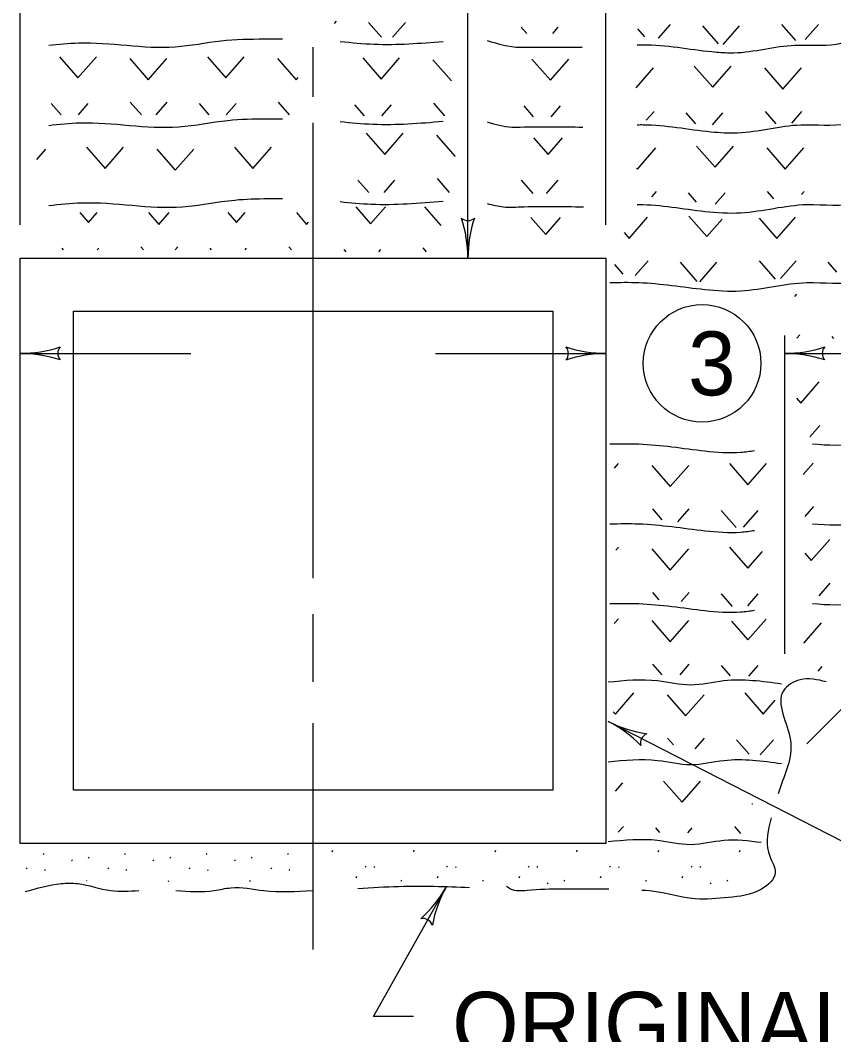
# Model space of a CAD drawing. Extents: x 1007 to 1035.5, y 1000.5 to 1021.5.
# Drawn here: x 1010.833 to 1013.38, y 1014.78 to 1017.957 of the extents above; entities that cross this region are included whole.
import ezdxf

# ---------------------------------------------------------------- set-up
doc = ezdxf.new("R2010")
doc.units = 0
doc.layers.add('Level 1', color=7, linetype='Continuous')
doc.layers.add('Level 5', color=7, linetype='Continuous')

msp = doc.modelspace()

# ---------------------------------------------------------------- linework, layer by layer
at = {"layer": 'Level 1'}
for p, q in [((1010.8333, 1017.3167), (1010.8333, 1019.9196)), ((1012.6667, 1017.3167), (1012.6667, 1019.9423)), ((1012.2348, 1017.2125), (1012.2348, 1018.1178)), ((1011.75, 1017.7178), (1011.75, 1017.8731)), ((1011.75, 1016.2095), (1011.75, 1017.6358)), ((1010.8333, 1017.2125), (1012.6667, 1017.2125)), ((1010.8333, 1015.3792), (1010.8333, 1017.2125)), ((1012.6667, 1017.2125), (1012.6667, 1015.3792)), ((1011, 1017.0458), (1012.5, 1017.0458)), ((1011, 1015.5458), (1011, 1017.0458)), ((1012.5, 1017.0458), (1012.5, 1015.5458)), ((1013.2267, 1015.973), (1013.2267, 1016.97)), ((1010.8333, 1016.9138), (1011.3673, 1016.9138)), ((1012.1327, 1016.9138), (1012.6667, 1016.9138)), ((1013.2267, 1016.9138), (1013.6889, 1016.9138)), ((1011.75, 1015.8858), (1011.75, 1016.0973)), ((1013.2953, 1015.6913), (1013.4721, 1015.8681)), ((1011.75, 1015.0467), (1011.75, 1015.7563)), ((1013.5919, 1015.2903), (1012.6739, 1015.7613)), ((1012.5, 1015.5458), (1011, 1015.5458)), ((1012.6667, 1015.3792), (1010.8333, 1015.3792)), ((1011.9396, 1014.8368), (1012.1665, 1015.2427)), ((1012.0646, 1014.8368), (1011.9396, 1014.8368))]:
    msp.add_line(p, q, dxfattribs=at)
msp.add_circle((1012.9678, 1016.8828), 0.184, dxfattribs=at)
for centre, radius, start, end in [((1012.2348, 1017.3612), 0.0313, 228.7746, 310.8913), ((1011.8438, 1017.2125), 0.3909, 0, 18.6688), ((1012.6257, 1017.2125), 0.3909, 161.3472, 179.9939), ((1011.8438, 1017.2125), 0.3909, 359.9878, 0), ((1010.8333, 1017.3048), 0.3909, 270, 288.6688), ((1010.982, 1016.9138), 0.0313, 138.7746, 220.8913), ((1012.518, 1016.9139), 0.0313, 318.7746, 40.8913), ((1012.6667, 1017.3048), 0.3909, 251.3472, 269.9939), ((1013.2267, 1017.3048), 0.3909, 270, 288.6688), ((1013.3753, 1016.9138), 0.0313, 138.7746, 220.8913), ((1010.8333, 1017.3048), 0.3909, 269.9878, 270), ((1010.8333, 1016.5229), 0.3909, 71.3472, 89.9939), ((1012.6667, 1016.5229), 0.3909, 90, 108.6688), ((1012.6667, 1016.5229), 0.3909, 89.9878, 90), ((1013.2267, 1017.3048), 0.3909, 269.9878, 270), ((1013.2267, 1016.5229), 0.3909, 71.3472, 89.9939), ((1012.8524, 1016.1092), 0.3909, 242.8267, 242.8389), ((1012.8524, 1016.1092), 0.3909, 242.8389, 261.5077), ((1012.4955, 1015.4135), 0.3909, 44.1861, 62.8328), ((1012.8062, 1015.6934), 0.0313, 111.6135, 193.7302), ((1011.8253, 1015.4334), 0.3909, 312.141, 330.7877), ((1012.5077, 1015.0519), 0.3909, 150.7938, 169.4626), ((1012.5077, 1015.0519), 0.3909, 150.7816, 150.7938), ((1012.0939, 1015.1129), 0.0313, 19.5684, 101.6851)]:
    msp.add_arc(centre, radius, start, end, dxfattribs=at)
for points in [[(1015.9973, 1017.8792), (1015.9968, 1017.8792), (1015.7801, 1017.8973), (1015.5956, 1017.8901), (1015.5391, 1017.8783), (1015.3433, 1017.8837), (1015.1277, 1017.8792), (1014.8859, 1017.8792), (1014.8341, 1017.8705), (1014.5358, 1017.8705), (1014.241, 1017.8463), (1013.9213, 1017.8722), (1013.7558, 1017.8584), (1013.6414, 1017.887), (1013.4668, 1017.9016), (1013.3877, 1017.8818), (1013.2583, 1017.8783), (1013.0675, 1017.8544), (1013.0124, 1017.8566), (1012.7957, 1017.8792), (1012.7649, 1017.8792)], [(1010.9222, 1017.8788), (1011.0153, 1017.8865), (1011.3182, 1017.8741), (1011.4616, 1017.893), (1011.5979, 1017.8987), (1011.6538, 1017.8987)], [(1011.835, 1017.8908), (1011.9416, 1017.8823), (1012.1571, 1017.8912)], [(1012.2952, 1017.8941), (1012.3978, 1017.8728), (1012.398, 1017.8728), (1012.5928, 1017.8728)], [(1010.9222, 1017.6279), (1011.0205, 1017.6361), (1011.3295, 1017.6234), (1011.4832, 1017.6437), (1011.6031, 1017.6487), (1011.6538, 1017.6487)], [(1011.835, 1017.6399), (1011.9368, 1017.6318), (1012.1571, 1017.6409)], [(1012.2952, 1017.6388), (1012.372, 1017.6228), (1012.398, 1017.6228), (1012.5945, 1017.6228)], [(1015.9973, 1017.6292), (1015.9864, 1017.6292), (1015.7745, 1017.6468), (1015.6262, 1017.6411), (1015.5481, 1017.6248), (1015.5255, 1017.6286), (1015.3424, 1017.6336), (1015.1111, 1017.6288), (1015.0828, 1017.624), (1015.0517, 1017.6292), (1014.9067, 1017.6292), (1014.8548, 1017.6205), (1014.546, 1017.6205), (1014.2411, 1017.5955), (1013.9217, 1017.6213), (1013.7458, 1017.6068), (1013.7352, 1017.6058), (1013.6004, 1017.6395), (1013.4872, 1017.649), (1013.4218, 1017.6327), (1013.2773, 1017.6288), (1013.0783, 1017.6038), (1012.9947, 1017.6071), (1012.7827, 1017.6292), (1012.7649, 1017.6292)], [(1010.9222, 1017.377), (1011.0258, 1017.3857), (1011.3408, 1017.3728), (1011.5048, 1017.3943), (1011.6083, 1017.3987), (1011.6538, 1017.3987)], [(1011.835, 1017.3892), (1011.932, 1017.3814), (1012.1571, 1017.3908)], [(1012.2952, 1017.3833), (1012.3463, 1017.3728), (1012.398, 1017.3728), (1012.5962, 1017.3728)], [(1015.9973, 1017.3792), (1015.976, 1017.3792), (1015.7689, 1017.3964), (1015.6567, 1017.3921), (1015.5531, 1017.3705), (1015.5013, 1017.3792), (1015.3417, 1017.3835), (1015.1345, 1017.3792), (1015.0828, 1017.3705), (1015.0309, 1017.3792), (1014.9274, 1017.3792), (1014.8756, 1017.3705), (1014.5563, 1017.3705), (1014.2413, 1017.3447), (1013.9219, 1017.3705), (1013.7665, 1017.3576), (1013.7148, 1017.3533), (1013.5594, 1017.3921), (1013.5076, 1017.3964), (1013.4558, 1017.3835), (1013.2962, 1017.3792), (1013.089, 1017.3533), (1012.9768, 1017.3576), (1012.7697, 1017.3792), (1012.7649, 1017.3792)], [(1015.9973, 1017.1348), (1015.9758, 1017.1348), (1015.7688, 1017.152), (1015.6565, 1017.1477), (1015.5529, 1017.1261), (1015.5012, 1017.1348), (1015.3415, 1017.1391), (1015.1343, 1017.1348), (1015.0826, 1017.1261), (1015.0308, 1017.1348), (1014.9273, 1017.1348), (1014.8754, 1017.1261), (1014.5561, 1017.1261), (1014.2411, 1017.1003), (1013.9218, 1017.1261), (1013.7663, 1017.1132), (1013.7146, 1017.1088), (1013.5593, 1017.1477), (1013.5074, 1017.152), (1013.4557, 1017.1391), (1013.296, 1017.1348), (1013.0888, 1017.1088), (1012.9767, 1017.1132), (1012.7695, 1017.1348), (1012.6789, 1017.1348)], [(1015.9973, 1016.6292), (1015.976, 1016.6292), (1015.7689, 1016.6464), (1015.6567, 1016.6421), (1015.5531, 1016.6205), (1015.5013, 1016.6292), (1015.3417, 1016.6335), (1015.1345, 1016.6292), (1015.0828, 1016.6205), (1015.0309, 1016.6292), (1014.9274, 1016.6292), (1014.8756, 1016.6205), (1014.5563, 1016.6205), (1014.2413, 1016.5947), (1013.9219, 1016.6205), (1013.7665, 1016.6076), (1013.7148, 1016.6033), (1013.5594, 1016.6421), (1013.5076, 1016.6464), (1013.4558, 1016.6335), (1013.3135, 1016.6296)], [(1013.1323, 1016.6086), (1013.089, 1016.6033), (1012.9768, 1016.6076), (1012.7697, 1016.6292), (1012.6791, 1016.6292)], [(1015.9973, 1016.3792), (1015.976, 1016.3792), (1015.7689, 1016.3964), (1015.6567, 1016.3921), (1015.5531, 1016.3705), (1015.5013, 1016.3792), (1015.3417, 1016.3835), (1015.1345, 1016.3792), (1015.0828, 1016.3705), (1015.0309, 1016.3792), (1014.9274, 1016.3792), (1014.8756, 1016.3705), (1014.5563, 1016.3705), (1014.2413, 1016.3447), (1013.9219, 1016.3705), (1013.7665, 1016.3576), (1013.7148, 1016.3533), (1013.5594, 1016.3921), (1013.5076, 1016.3964), (1013.4558, 1016.3835), (1013.3135, 1016.3796)], [(1013.1323, 1016.3586), (1013.089, 1016.3533), (1012.9768, 1016.3576), (1012.7697, 1016.3792), (1012.6791, 1016.3792)], [(1015.9973, 1016.1292), (1015.976, 1016.1292), (1015.7689, 1016.1464), (1015.6567, 1016.1421), (1015.5531, 1016.1205), (1015.5013, 1016.1292), (1015.3417, 1016.1335), (1015.1345, 1016.1292), (1015.0828, 1016.1205), (1015.0309, 1016.1292), (1014.9274, 1016.1292), (1014.8756, 1016.1205), (1014.5563, 1016.1205), (1014.2413, 1016.0947), (1013.9219, 1016.1205), (1013.7665, 1016.1076), (1013.7148, 1016.1033), (1013.5594, 1016.1421), (1013.5076, 1016.1464), (1013.4558, 1016.1335), (1013.3135, 1016.1296)], [(1013.1323, 1016.1086), (1013.089, 1016.1033), (1012.9768, 1016.1076), (1012.7697, 1016.1292), (1012.6791, 1016.1292)], [(1012.6733, 1015.8849), (1012.8287, 1015.8893), (1012.9323, 1015.8763), (1013.0358, 1015.8893), (1013.2167, 1015.8792)], [(1013.3565, 1015.8851), (1013.2744, 1015.8919), (1013.2226, 1015.8574), (1013.2442, 1015.702), (1013.2097, 1015.5467), (1013.2056, 1015.5343)], [(1012.6733, 1015.6349), (1012.8287, 1015.6393), (1012.9323, 1015.6263), (1013.0358, 1015.6393), (1013.2167, 1015.6292)], [(1013.1837, 1015.4598), (1013.1795, 1015.4431), (1013.1795, 1015.3395), (1013.1968, 1015.2878), (1013.1536, 1015.2359), (1013.05, 1015.2101), (1012.9464, 1015.2058), (1012.7911, 1015.2317), (1012.7788, 1015.2322)], [(1012.6733, 1015.3849), (1012.8287, 1015.3893), (1012.9323, 1015.3763), (1013.0358, 1015.3893), (1013.1531, 1015.3828)], [(1010.8485, 1015.2282), (1010.9614, 1015.2533), (1011.0133, 1015.2533), (1011.1168, 1015.2317), (1011.204, 1015.2317)], [(1011.3205, 1015.2317), (1011.4404, 1015.2317), (1011.4923, 1015.2403), (1011.5958, 1015.2317), (1011.7478, 1015.2317)], [(1011.8905, 1015.2383), (1012.0188, 1015.2447), (1012.2398, 1015.2417)], [(1012.6756, 1015.2359), (1012.6358, 1015.2359), (1012.4199, 1015.2317), (1012.3682, 1015.2359), (1012.3553, 1015.2446)]]:
    msp.add_spline(points, degree=3, dxfattribs=at)
at = {"layer": 'Level 5'}
for p, q in [((1011.8168, 1017.947), (1011.8237, 1017.9549)), ((1011.9237, 1017.9503), (1011.9642, 1017.9038)), ((1011.9988, 1017.9038), (1012.0393, 1017.9503)), ((1012.8312, 1017.9011), (1012.8688, 1017.9442)), ((1013.2163, 1017.9442), (1013.2599, 1017.8941)), ((1013.2905, 1017.8968), (1013.3318, 1017.9442)), ((1012.4019, 1017.9355), (1012.4191, 1017.9158)), ((1012.5003, 1017.9158), (1012.5175, 1017.9355)), ((1012.7654, 1017.9302), (1012.7872, 1017.9053)), ((1012.9688, 1017.9395), (1013.0178, 1017.8833)), ((1013.0342, 1017.8817), (1013.0844, 1017.9395)), ((1010.956, 1017.8428), (1011.0139, 1017.7765)), ((1011.0139, 1017.7765), (1011.0717, 1017.8428)), ((1011.1759, 1017.8371), (1011.2338, 1017.7708)), ((1011.2338, 1017.7708), (1011.2916, 1017.8371)), ((1011.419, 1017.8428), (1011.4769, 1017.7765)), ((1011.4769, 1017.7765), (1011.5347, 1017.8428)), ((1011.6389, 1017.8371), (1011.6968, 1017.7708)), ((1011.9053, 1017.8392), (1011.9632, 1017.7728)), ((1011.9632, 1017.7728), (1012.0209, 1017.8392)), ((1012.1252, 1017.8334), (1012.183, 1017.7672)), ((1012.4351, 1017.8355), (1012.493, 1017.7692)), ((1012.493, 1017.7692), (1012.5508, 1017.8355)), ((1012.7609, 1017.7452), (1012.8157, 1017.8078)), ((1012.9431, 1017.8136), (1013.001, 1017.7473)), ((1013.001, 1017.7473), (1013.0588, 1017.8136)), ((1013.163, 1017.8078), (1013.2208, 1017.7416)), ((1013.2208, 1017.7416), (1013.2787, 1017.8078)), ((1011.6968, 1017.7708), (1011.7029, 1017.7779)), ((1010.9303, 1017.6962), (1010.961, 1017.6608)), ((1011.0151, 1017.6608), (1011.0458, 1017.6962)), ((1011.1777, 1017.7008), (1011.2125, 1017.6608)), ((1011.2583, 1017.6608), (1011.2933, 1017.7008)), ((1011.3933, 1017.6962), (1011.424, 1017.6608)), ((1011.4781, 1017.6608), (1011.5088, 1017.6962)), ((1011.6407, 1017.7008), (1011.6755, 1017.6608)), ((1011.8795, 1017.6925), (1011.9097, 1017.6578)), ((1011.9649, 1017.6578), (1011.9951, 1017.6925)), ((1012.1269, 1017.6972), (1012.1612, 1017.6578)), ((1012.4093, 1017.6888), (1012.4389, 1017.6548)), ((1012.4953, 1017.6548), (1012.5249, 1017.6888)), ((1012.7932, 1017.6439), (1012.8173, 1017.6716)), ((1012.9173, 1017.6669), (1012.9467, 1017.6333)), ((1013.0003, 1017.6295), (1013.0329, 1017.6669)), ((1013.1648, 1017.6716), (1013.1982, 1017.6333)), ((1013.2484, 1017.635), (1013.2803, 1017.6716)), ((1011.9163, 1017.6035), (1011.9742, 1017.5372)), ((1011.9742, 1017.5372), (1012.0319, 1017.6035)), ((1012.1362, 1017.5978), (1012.194, 1017.5315)), ((1012.4405, 1017.5888), (1012.4856, 1017.5372)), ((1012.4856, 1017.5372), (1012.5306, 1017.5888)), ((1012.9503, 1017.5632), (1013.0083, 1017.4968)), ((1013.0083, 1017.4968), (1013.066, 1017.5632)), ((1010.8849, 1017.5212), (1010.9132, 1017.5535)), ((1011.0406, 1017.5593), (1011.0985, 1017.4929)), ((1011.0985, 1017.4929), (1011.1563, 1017.5593)), ((1011.2605, 1017.5535), (1011.3183, 1017.4873)), ((1011.3183, 1017.4873), (1011.3762, 1017.5535)), ((1011.5036, 1017.5593), (1011.5615, 1017.4929)), ((1011.5615, 1017.4929), (1011.6193, 1017.5593)), ((1012.194, 1017.5315), (1012.1943, 1017.5319)), ((1012.7651, 1017.4912), (1012.8229, 1017.5574)), ((1013.1703, 1017.5574), (1013.2281, 1017.4912)), ((1013.2281, 1017.4912), (1013.2859, 1017.5574)), ((1012.7627, 1017.4939), (1012.7651, 1017.4912)), ((1011.8905, 1017.4568), (1011.9244, 1017.4179)), ((1011.9723, 1017.4179), (1012.0061, 1017.4568)), ((1012.1379, 1017.4615), (1012.1759, 1017.4179)), ((1012.4019, 1017.4568), (1012.4384, 1017.4149)), ((1012.4811, 1017.4149), (1012.5175, 1017.4568)), ((1012.81, 1017.4045), (1012.8246, 1017.4212)), ((1012.9246, 1017.4165), (1012.9495, 1017.3879)), ((1013.0092, 1017.3808), (1013.0402, 1017.4165)), ((1013.172, 1017.4212), (1013.1918, 1017.3985)), ((1013.2788, 1017.4112), (1013.2876, 1017.4212)), ((1011.8838, 1017.3729), (1011.9301, 1017.3198)), ((1011.9301, 1017.3198), (1011.9763, 1017.3729)), ((1012.0987, 1017.3729), (1012.1499, 1017.3142)), ((1011.0197, 1017.3549), (1011.047, 1017.3236)), ((1011.047, 1017.3236), (1011.0743, 1017.3549)), ((1011.2345, 1017.3549), (1011.2668, 1017.3179)), ((1011.2668, 1017.3179), (1011.2992, 1017.3549)), ((1011.4827, 1017.3549), (1011.51, 1017.3236)), ((1011.51, 1017.3236), (1011.5373, 1017.3549)), ((1011.6975, 1017.3549), (1011.7298, 1017.3179)), ((1012.4318, 1017.3399), (1012.4783, 1017.2868)), ((1012.4783, 1017.2868), (1012.5245, 1017.3399)), ((1012.7393, 1017.2739), (1012.7972, 1017.3402)), ((1012.9268, 1017.3434), (1012.9825, 1017.2796)), ((1013.2023, 1017.2739), (1013.2602, 1017.3402)), ((1011.7298, 1017.3179), (1011.7358, 1017.3248)), ((1012.9825, 1017.2796), (1013.0303, 1017.3344)), ((1013.147, 1017.3373), (1013.2023, 1017.2739)), ((1012.7234, 1017.2922), (1012.7393, 1017.2739)), ((1011.2108, 1017.2479), (1011.2194, 1017.238)), ((1011.3177, 1017.238), (1011.3263, 1017.2479)), ((1011.6738, 1017.2479), (1011.6824, 1017.238)), ((1010.9633, 1017.2433), (1010.9679, 1017.238)), ((1011.0743, 1017.238), (1011.0789, 1017.2433)), ((1011.4263, 1017.2433), (1011.4309, 1017.238)), ((1011.5373, 1017.238), (1011.5419, 1017.2433)), ((1011.8464, 1017.2395), (1011.8529, 1017.232)), ((1011.9555, 1017.232), (1011.962, 1017.2395)), ((1012.0938, 1017.2442), (1012.1044, 1017.232)), ((1012.6933, 1017.1923), (1012.72, 1017.1618)), ((1012.7586, 1017.1578), (1012.7988, 1017.2039)), ((1012.8988, 1017.1993), (1012.9513, 1017.1389)), ((1012.9612, 1017.138), (1013.0144, 1017.1993)), ((1013.1463, 1017.2039), (1013.1961, 1017.1468)), ((1013.2133, 1017.1483), (1013.2618, 1017.2039)), ((1013.3618, 1017.1993), (1013.3887, 1017.1684)), ((1013.2579, 1017.0923), (1013.2643, 1017.0996)), ((1013.2646, 1016.9617), (1013.2735, 1016.9719)), ((1013.3735, 1016.9673), (1013.3793, 1016.9606)), ((1013.2766, 1016.7583), (1013.3344, 1016.8246)), ((1013.2634, 1016.7734), (1013.2766, 1016.7583)), ((1013.3053, 1016.653), (1013.3361, 1016.6883)), ((1012.6938, 1016.5548), (1012.7061, 1016.5688)), ((1012.8103, 1016.5631), (1012.8682, 1016.4968)), ((1012.8682, 1016.4968), (1012.926, 1016.5631)), ((1013.0534, 1016.5688), (1013.1113, 1016.5025)), ((1013.1113, 1016.5025), (1013.1691, 1016.5688)), ((1013.2846, 1016.5346), (1013.316, 1016.5705)), ((1012.8121, 1016.4268), (1012.8416, 1016.393)), ((1012.892, 1016.3859), (1012.9277, 1016.4268)), ((1013.0277, 1016.4222), (1013.0745, 1016.3684)), ((1013.0976, 1016.3697), (1013.1433, 1016.4222)), ((1013.29, 1016.4026), (1013.3177, 1016.4343)), ((1013.3097, 1016.2648), (1013.3675, 1016.3311)), ((1012.6974, 1016.2975), (1012.7061, 1016.3074)), ((1012.8103, 1016.3017), (1012.8682, 1016.2354)), ((1012.8682, 1016.2354), (1012.926, 1016.3017)), ((1013.0534, 1016.3074), (1013.1113, 1016.2411)), ((1013.1113, 1016.2411), (1013.1567, 1016.2931)), ((1013.2893, 1016.2882), (1013.3097, 1016.2648)), ((1012.8121, 1016.1654), (1012.8323, 1016.1423)), ((1012.9025, 1016.1366), (1012.9277, 1016.1654)), ((1013.3343, 1016.1548), (1013.3692, 1016.1948)), ((1013.0277, 1016.1608), (1013.0624, 1016.1208)), ((1013.1109, 1016.1236), (1013.1433, 1016.1608)), ((1012.6928, 1016.0675), (1012.7061, 1016.0828)), ((1012.8103, 1016.077), (1012.8682, 1016.0108)), ((1012.8682, 1016.0108), (1012.926, 1016.077)), ((1013.0599, 1016.0753), (1013.1113, 1016.0164)), ((1013.1113, 1016.0164), (1013.1683, 1016.0818)), ((1013.2867, 1016.0066), (1013.3418, 1016.0697)), ((1012.8121, 1015.9408), (1012.8418, 1015.9068)), ((1012.8987, 1015.9075), (1012.9277, 1015.9408)), ((1013.0277, 1015.9361), (1013.0557, 1015.9039)), ((1013.1142, 1015.9026), (1013.1433, 1015.9361)), ((1013.3308, 1015.919), (1013.3434, 1015.9334)), ((1012.6962, 1015.7844), (1012.7539, 1015.8508)), ((1013.1013, 1015.8508), (1013.1592, 1015.7844)), ((1012.8582, 1015.845), (1012.916, 1015.7788)), ((1012.916, 1015.7788), (1012.9738, 1015.845)), ((1013.1592, 1015.7844), (1013.1966, 1015.8274)), ((1012.6899, 1015.7916), (1012.6962, 1015.7844)), ((1012.8599, 1015.7088), (1012.8785, 1015.6875)), ((1012.9463, 1015.6753), (1012.9755, 1015.7088)), ((1013.0755, 1015.7041), (1013.115, 1015.6588)), ((1013.15, 1015.6568), (1013.1911, 1015.7041)), ((1012.6972, 1015.5428), (1012.7199, 1015.5688)), ((1012.8473, 1015.5746), (1012.9053, 1015.5083)), ((1012.9053, 1015.5083), (1012.963, 1015.5746)), ((1013.1232, 1015.5048), (1013.1251, 1015.5026)), ((1013.1251, 1015.5026), (1013.1258, 1015.5034)), ((1012.7054, 1015.414), (1012.7216, 1015.4326)), ((1012.8216, 1015.4279), (1012.8346, 1015.413)), ((1012.9235, 1015.4123), (1012.9372, 1015.4279)), ((1013.069, 1015.4326), (1013.0879, 1015.4108)), ((1010.9058, 1015.3442), (1010.9077, 1015.3485)), ((1011.1609, 1015.3442), (1011.1628, 1015.3485)), ((1011.416, 1015.3442), (1011.4179, 1015.3485)), ((1011.6711, 1015.3442), (1011.673, 1015.3485)), ((1011.8099, 1015.3534), (1011.8118, 1015.3577)), ((1012.065, 1015.3534), (1012.0669, 1015.3577)), ((1012.3201, 1015.3534), (1012.322, 1015.3577)), ((1012.5752, 1015.3534), (1012.5771, 1015.3577)), ((1012.8303, 1015.3534), (1012.8322, 1015.3577)), ((1013.0853, 1015.3534), (1013.0873, 1015.3577)), ((1010.9936, 1015.3276), (1010.9955, 1015.3247)), ((1011.0473, 1015.3332), (1011.0492, 1015.3375)), ((1011.2487, 1015.3276), (1011.2506, 1015.3247)), ((1011.3023, 1015.3332), (1011.3043, 1015.3375)), ((1011.5038, 1015.3276), (1011.5057, 1015.3247)), ((1011.5574, 1015.3332), (1011.5593, 1015.3375)), ((1011.913, 1015.3076), (1011.9149, 1015.3047)), ((1012.1681, 1015.3076), (1012.17, 1015.3047)), ((1012.4232, 1015.3076), (1012.4251, 1015.3047)), ((1012.6783, 1015.3076), (1012.6802, 1015.3047)), ((1012.9333, 1015.3076), (1012.9353, 1015.3047)), ((1010.8521, 1015.3025), (1010.854, 1015.2996)), ((1010.9088, 1015.2973), (1010.9107, 1015.2944)), ((1011.1072, 1015.3025), (1011.1091, 1015.2996)), ((1011.1638, 1015.2973), (1011.1658, 1015.2944)), ((1011.3623, 1015.3025), (1011.3642, 1015.2996)), ((1011.4189, 1015.2973), (1011.4208, 1015.2944)), ((1011.6173, 1015.3025), (1011.6193, 1015.2996)), ((1011.674, 1015.2973), (1011.6759, 1015.2944)), ((1011.8847, 1015.272), (1011.8866, 1015.2763)), ((1011.9403, 1015.3065), (1011.9423, 1015.3036)), ((1012.1398, 1015.272), (1012.1418, 1015.2763)), ((1012.1954, 1015.3065), (1012.1973, 1015.3036)), ((1012.3949, 1015.272), (1012.3968, 1015.2763)), ((1012.4505, 1015.3065), (1012.4524, 1015.3036)), ((1012.65, 1015.272), (1012.6519, 1015.2763)), ((1012.7056, 1015.3065), (1012.7075, 1015.3036)), ((1012.9051, 1015.272), (1012.907, 1015.2763)), ((1012.9607, 1015.3065), (1012.9626, 1015.3036)), ((1011.0408, 1015.2633), (1011.0414, 1015.2624)), ((1011.2959, 1015.2633), (1011.2978, 1015.2603)), ((1011.5511, 1015.2633), (1011.553, 1015.2603)), ((1012.0262, 1015.261), (1012.0281, 1015.2653)), ((1012.2813, 1015.261), (1012.2832, 1015.2653)), ((1012.4827, 1015.2554), (1012.4846, 1015.2525)), ((1012.5363, 1015.261), (1012.5383, 1015.2653)), ((1012.7914, 1015.261), (1012.7933, 1015.2653)), ((1012.9928, 1015.2554), (1012.9948, 1015.2525)), ((1013.0465, 1015.261), (1013.0484, 1015.2653))]:
    msp.add_line(p, q, dxfattribs=at)

# ---------------------------------------------------------------- texts
at = {"layer": 'Level 1'}
for s, p in [('3', (1012.924, 1016.7826)), ('ORIGINAL GROUNDLINE OR', (1012.1854, 1014.7144))]:
    msp.add_text(s, height=0.2, dxfattribs=at).set_placement(p)

doc.saveas('drawing.dxf')
